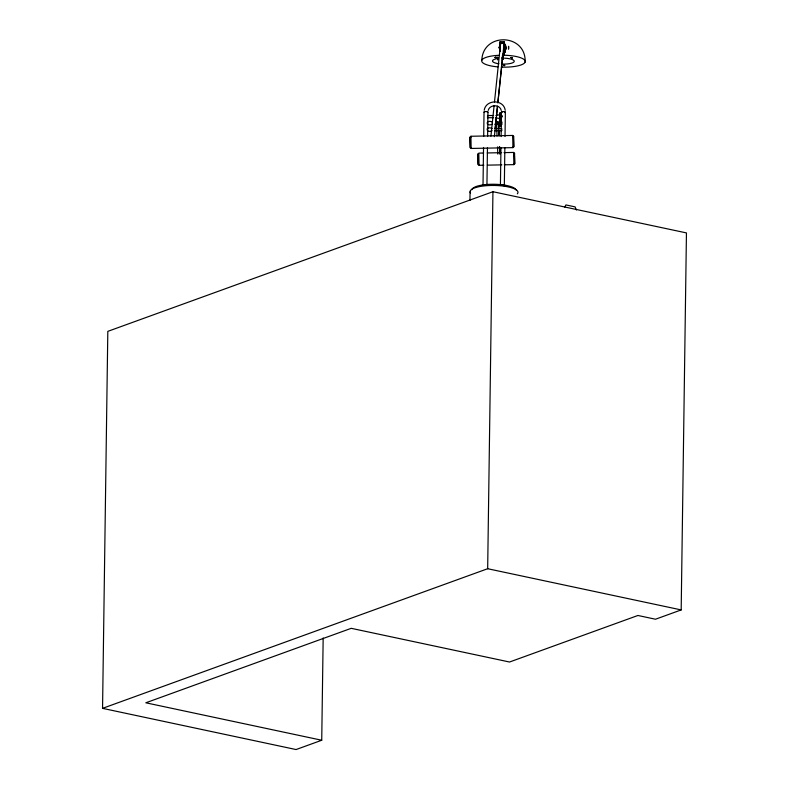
<?xml version="1.0" encoding="UTF-8"?>
<svg xmlns="http://www.w3.org/2000/svg" width="789" height="789" viewBox="0 0 789 789"><rect width="100%" height="100%" fill="white"/><g stroke="black" fill="none" stroke-linecap="round" stroke-linejoin="round"><path stroke-width="1.18" d="M500.591 113.143L500.522 114.247L499.644 114.247L500.62 113.606L499.723 113.143L500.62 113.606M499.575 126.27L499.555 125.49C500.936 124.879 500.907 126.921 499.575 126.27L500.542 125.796L500.581 125.204L499.516 125.214L499.526 120.756L500.404 120.756L500.463 126.427L499.595 126.427L499.565 125.767M499.526 120.756L500.591 120.895L499.545 120.332L500.581 120.549L500.522 119.228L499.654 119.218L499.753 122.788M502.83 58.662L502.869 57.607L503.096 59.116C503.145 56.177 502.475 60.428 503.106 58.909M499.457 46.738L499.437 48.504L499.437 46.65M499.565 120.5L500.591 120.066L499.615 119.593L500.62 119.967L500.709 117.166M499.555 126.003L500.463 126.427L500.561 125.54M500.64 119.77L500.64 119.257L500.64 119.77C499.22 120.609 498.993 118.961 500.492 118.537L500.423 120.835M499.762 113.261L499.841 114.642M500.64 113.261L500.66 113.981L499.664 113.941L500.66 113.478L500.709 115.598M500.542 126.299L499.516 125.214M499.999 46.886L499.841 50.111L499.832 45.318M504.161 47.133L504.22 49.352L504.27 48.859M504.349 46.896L504.743 52.518M505.897 47.587L505.966 49.362L505.907 47.133M500.561 120.273L500.482 119.593L500.561 120.273L499.595 119.741M502.485 58.662L502.435 60.329L502.406 55.822L504.25 51.67L503.757 47.271L504.26 42.034L499.91 42.024L499.93 50.555M321.734 740.24L296.062 749.55L102.55 708.354L107.817 331.36L492.938 191.717L686.45 232.913L681.183 609.917L655.511 619.227L637.916 615.479L509.546 662.02L351.213 628.32L145.817 702.792L321.734 740.24L323.165 637.985M469.948 200.455L470.066 191.895M483.016 185.326L483.539 147.454M483.696 136.458L484.032 112.028M486.931 185.405L487.464 147.523M487.612 136.527L487.957 112.097A1.963 0.533 0.8 0 0 485.284 111.555A1.963 0.533 0.8 0 0 484.584 112.413M102.55 708.354L487.671 568.721L492.938 191.717M495.216 57.617C495.344 56.029 497.967 57.962 495.117 57.577M500.108 43.365L500.127 42.241L504.043 42.251L504.191 43.326L500.108 43.365L500.256 44.44M499.989 48.336L500.275 43.316M500.423 185.425L500.956 147.553M501.114 136.556L501.449 112.117M504.043 42.251L504.171 44.45M504.26 42.034L504.171 53.563C499.151 64.905 506.272 51.67 504.496 49.135M504.122 65.635C506.656 65.674 502.415 64.599 503.895 65.625M504.999 49.5L504.812 47.488M504.339 185.395L504.861 147.513M505.019 136.527L505.364 112.087M511.035 57.449L512.515 57.686L511.094 57.528M500.62 122.788L500.611 120.825M505.216 45.19L505.266 47.202M492.237 122.029C485.639 118.883 485.629 127.315 492.237 124.208M487.494 123.409L487.454 124.159M500.098 50.94L500.137 49.115L500.088 51.334M500.315 50.94L500.354 49.115L500.305 51.334M499.605 118.557L499.615 114.573L500.502 114.119L499.615 114.573M500.502 114.612L500.492 118.537M504.704 49.105L504.871 51.837L504.782 47.251M504.575 46.265L504.96 52.518M504.635 47.37L504.664 46.738M505.936 47.379L506.005 46.117M500.147 50.555L500.206 48.336M504.279 49.135C505.295 54.402 502.751 51.403 502.475 58.021M499.832 46.778L499.832 48.287M502.485 59.737L502.238 60.26M487.582 117.176L487.543 117.699L493.519 117.719M504.358 46.265L504.398 45.328M499.595 126.427L499.713 125.195L500.601 125.283L500.62 123.321M505.216 45.012L505.276 45.377M471.22 147.73L471.141 148.45L512.929 147.632L513.018 146.922M479.12 164.585L479.041 165.305L483.844 165.207M513.945 163.915L513.866 164.625L504.26 164.812M499.979 46.926L499.95 43.859L500.009 45.279M502.425 57.291L502.425 59.757M500.591 120.066L500.522 119.228M492.149 130.698C485.58 133.814 485.521 125.372 492.149 128.528M490.916 136.172L494.101 105.618M494.486 101.959L500.473 44.509L500.127 42.241M495.137 128.351L495.64 123.518M495.896 121.092L496.271 117.462M496.528 115.046L497.405 106.574M497.79 102.945L502.208 60.595M494.358 136.684L497.543 106.13M497.928 102.462L503.924 45.022A1.746 1.617 6 0 0 502.445 43.168A1.746 1.617 6 0 0 500.473 44.509L499.91 42.024M501.804 122.088L501.804 124.189M481.803 60.309C482.878 32.014 526.302 33.394 525.129 62.075M484.219 110.243C485.866 99.227 503.737 99.128 505.216 110.292M512.82 136.369L512.712 135.452L470.925 136.26L471.141 148.45M483.618 153.027L478.815 153.115L479.041 165.305M512.712 135.452L512.929 147.632M504.033 152.622L513.639 152.445L513.866 164.625M488.213 110.411C489.594 104.355 499.95 104.079 501.242 110.45M495.926 115.549C504.112 112.64 503.984 120.599 495.916 117.729M564.766 207.043L565.94 204.933L575.073 206.876L576.404 209.992M487.957 112.097L487.878 112.225A1.963 0.533 0.8 0 1 487.355 112.462M511.193 57.696L512.239 57.922M499.516 121.25L500.404 121.24M499.733 125.283L500.62 124.79M512.308 57.784L511.262 57.824M496.113 57.498L495.058 57.439M487.227 152.958L501.636 152.672M487.444 165.138L501.853 164.862M504.339 48.346L503.757 47.271M499.772 113.754L500.68 113.784M499.615 115.046L500.492 115.046M499.595 115.095L500.473 115.095M499.605 115.519L500.482 115.529M493.529 115.539L487.543 115.529L487.543 117.699M499.605 116.032L500.473 116.032M499.585 116.259L500.453 116.259M499.595 116.565L500.473 116.565M499.585 116.861L500.453 116.861M499.595 117.097L500.473 117.097M499.585 117.462L500.453 117.462M499.605 117.61L500.473 117.61M499.585 118.025L500.482 118.094M499.634 119.425L500.542 119.455M499.753 121.319L500.63 121.319M499.506 121.792L500.611 121.762M499.762 121.871L500.63 121.871M495.837 122.039L501.814 122.058M499.516 122.196L500.384 122.196M499.496 122.374L500.364 122.374M499.506 122.719L500.374 122.719M499.486 122.976L500.364 122.976M499.506 123.242L500.374 123.252M499.486 123.577L500.364 123.577M499.506 123.774L500.384 123.774M494.624 124.218L501.814 124.228M499.516 124.267L500.611 124.346M499.526 124.731L500.394 124.741M494.545 128.528L501.725 128.548L501.696 130.57M494.535 130.708L501.715 130.727M487.671 568.721L681.183 609.917M505.285 44.204L505.207 45.861M504.319 47.202L504.27 44.006L504.358 45.792M501.912 115.559L501.952 116.387M487.454 122.019L487.494 122.581M487.365 128.508L487.395 129.071M513.639 152.445L513.757 153.362M470.925 136.26L471.033 137.178M502.198 57.38L502.228 57.666A7.022 6.914 -13 0 1 502.208 58.633M498.392 123.686L498.618 128.499M498.727 130.905L498.895 134.515L498.766 130.944M499.467 146.557L499.802 153.776L499.476 146.567M498.441 123.725L498.658 128.538M499.753 123.321L499.743 124.79M498.609 124.021L499.112 135.994M499.575 146.774L499.871 153.963M496.498 122.956L497.05 136.132M497.514 146.912L497.81 154.092M504.694 47.005L504.664 48.484L504.625 47.823M499.822 118.163L499.723 120.066L499.654 119.218M499.545 120.332L499.545 120.835M500.66 113.478L500.66 113.981M470.55 193.039A23.956 6.559 0.8 0 1 494.387 185.464A23.956 6.559 0.8 0 1 517.328 193.838M471.871 189.705A22.21 6.085 0.8 0 1 473.656 187.664M474.495 187.2A22.21 6.085 0.8 0 1 496.32 184.32A22.21 6.085 0.8 0 1 515.325 188.877M515.799 189.399A22.21 6.085 0.8 0 1 516.105 189.932M500.029 185.07A2.614 0.72 0.8 0 1 503.51 184.774A2.614 0.72 0.8 0 1 504.743 185.75M482.434 185.504A2.614 0.72 0.8 0 1 482.464 185.139M482.74 184.971A2.614 0.72 0.8 0 1 487.257 185.05M500.897 185.04A1.963 0.533 0.8 0 1 503.658 185.02A1.963 0.533 0.8 0 1 503.875 185.78M483.292 185.07A1.963 0.533 0.8 0 1 486.389 185.011M502.129 112.492A1.963 0.533 0.8 0 1 502.031 111.703A1.963 0.533 0.8 0 1 504.921 111.782A1.963 0.533 0.8 0 1 504.516 112.561M498.441 123.508A1.036 0.809 -2.8 0 1 496.537 123.419M496.754 122.63A1.036 0.809 -2.8 0 1 498.392 122.699M498.303 123.271A1.036 0.611 -2.4 0 1 496.666 123.252M496.597 122.64A1.036 0.611 -2.4 0 1 498.51 122.67M504.477 58.169A10.888 2.978 0.8 0 1 514.201 61.562A10.888 2.978 0.8 0 1 502.268 64.077M498.983 63.791A10.888 2.978 0.8 0 1 492.504 61.148A10.888 2.978 0.8 0 1 497.898 58.475M503.412 55.22A21.776 5.967 0.8 0 1 525.218 61.769A21.776 5.967 0.8 0 1 501.262 67.095M497.898 66.887A21.776 5.967 0.8 0 1 481.704 60.773A21.776 5.967 0.8 0 1 498.875 55.299M469.968 138.371L470.264 147.849L470.057 136.892L469.968 138.371M477.868 155.226L478.164 164.704L477.956 153.756L477.868 155.226M513.501 137.523L513.797 147.001L513.59 136.053L513.501 137.523M514.428 154.516L514.724 163.994L514.527 153.046L514.428 154.516M505.424 45.407C505.473 48.425 505.493 43.375 505.424 45.407M497.583 57.883C497.612 63.948 497.829 54.037 497.583 57.883M508.51 47.143C508.55 53.208 508.757 43.296 508.51 47.143M499.24 47.212L499.407 48.109L499.24 47.212M499.634 118.912L500.502 118.912L499.634 118.912"/></g></svg>
